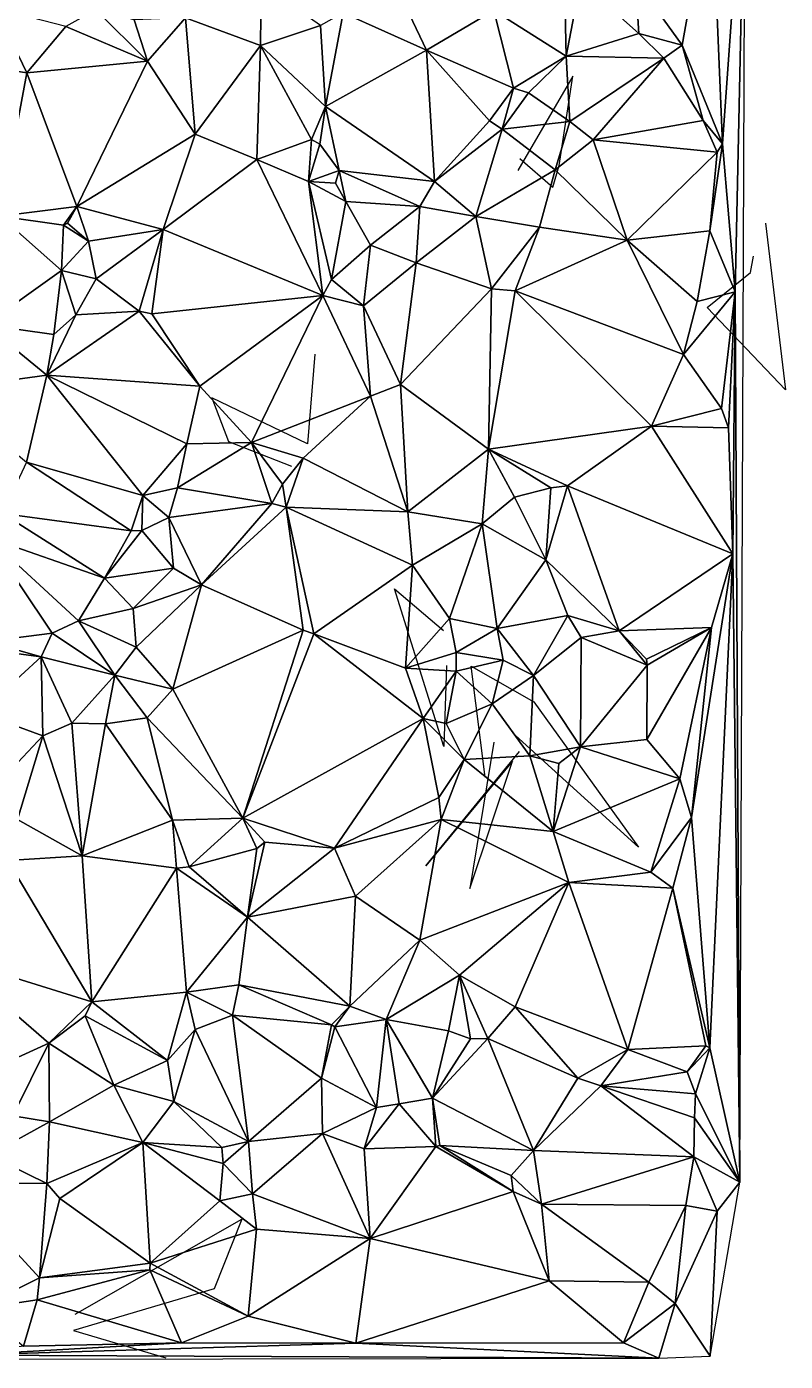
# Model space of a CAD drawing. Header units: metres. Extents: x -15 to 15.4, y -15.5 to 15.
# Drawn here: x 7.61 to 15.35, y -14.98 to -1.37 of the extents above; entities that cross this region are included whole.
import ezdxf

# ---------------------------------------------------------------- set-up
doc = ezdxf.new("R2010")
doc.units = ezdxf.units.M
doc.layers.add('CRACKS', color=1, linetype='Continuous')
doc.layers.add('STREET_MESH', color=7, linetype='Continuous')

msp = doc.modelspace()

# ---------------------------------------------------------------- linework, layer by layer
at = {"layer": 'CRACKS'}
for points in [[(12.641, -2.711, 0.1), (12.978, -3.003, 0.1), (13.045, -2.784, 0.1), (13.184, -1.874, 0.1), (12.621, -2.835, 0.1)], [(15.147, -3.371, 0.1), (15.351, -5.07, 0.1), (14.555, -4.231, 0.1), (14.996, -3.874, 0.1), (15.027, -3.709, 0.1)], [(10.551, -4.707, 0.1), (10.475, -5.62, 0.1), (9.5, -5.153, 0.1), (9.672, -5.599, 0.1), (10.315, -5.848, 0.1)], [(11.896, -7.882, 0.1), (11.866, -8.709, 0.1), (11.364, -7.101, 0.1), (11.863, -7.524, 0.1), (11.844, -7.503, 0.1)], [(12.288, -9.019, 0.1), (12.145, -7.889, 0.1), (12.786, -8.253, 0.1), (13.853, -9.736, 0.1), (12.598, -8.597, 0.1)], [(12.379, -8.664, 0.1), (12.133, -10.155, 0.1), (12.567, -8.857, 0.1), (11.684, -9.924, 0.1), (12.639, -8.76, 0.1)], [(8.105, -14.497, 0.1), (9.808, -13.528, 0.1), (9.523, -14.237, 0.1), (8.088, -14.664, 0.1), (9.031, -14.941, 0.1)]]:
    msp.add_polyline3d(points, dxfattribs=at)
at = {"layer": 'STREET_MESH'}
for points in [[(14.709, -2.563), (14.942, 0.682), (14.599, 0.119)], [(14.942, 0.682), (14.709, -2.563), (14.838, -4.072)], [(14.885, -13.149), (14.942, 0.682), (14.838, -4.072)], [(13.823, -0.894), (14.299, -1.557), (14.599, 0.119)], [(14.299, -1.557), (14.709, -2.563), (14.599, 0.119)], [(11.171, -0.513), (10.839, -1.228), (11.692, -1.607)], [(12.376, -1.203), (11.171, -0.513), (11.692, -1.607)], [(10.004, -0.932), (9.232, -1.279), (9.997, -1.559)], [(10.61, -1.357), (10.004, -0.932), (9.997, -1.559)], [(13.099, -0.904), (12.376, -1.203), (13.114, -1.67)], [(13.099, -0.904), (13.114, -1.67), (13.263, -0.905)], [(13.114, -1.67), (13.855, -1.436), (13.263, -0.905)], [(13.855, -1.436), (13.823, -0.894), (13.263, -0.905)], [(13.823, -0.894), (13.855, -1.436), (14.299, -1.557)], [(7.614, -1.839), (7.293, -1.184), (7.238, -1.781)], [(8.012, -1.367), (7.293, -1.184), (7.614, -1.839)], [(8.319, -1.197), (8.012, -1.367), (8.846, -1.719)], [(8.319, -1.197), (8.846, -1.719), (8.709, -1.297)], [(12.579, -1.996), (12.376, -1.203), (11.692, -1.607)], [(12.376, -1.203), (12.579, -1.996), (13.114, -1.67)], [(8.846, -1.719), (9.232, -1.279), (8.709, -1.297)], [(9.33, -2.464), (9.232, -1.279), (8.846, -1.719)], [(9.232, -1.279), (9.33, -2.464), (9.997, -1.559)], [(10.661, -2.183), (10.61, -1.357), (9.997, -1.559)], [(10.61, -1.357), (10.661, -2.183), (10.839, -1.228)], [(10.839, -1.228), (10.661, -2.183), (11.692, -1.607)], [(8.012, -1.367), (7.614, -1.839), (8.846, -1.719)], [(14.11, -1.69), (13.855, -1.436), (13.114, -1.67)], [(13.855, -1.436), (14.11, -1.69), (14.299, -1.557)], [(9.33, -2.464), (9.959, -2.721), (9.997, -1.559)], [(9.959, -2.721), (10.518, -2.519), (9.997, -1.559)], [(10.518, -2.519), (10.661, -2.183), (9.997, -1.559)], [(10.661, -2.183), (11.771, -2.945), (11.692, -1.607)], [(12.332, -2.327), (12.579, -1.996), (11.692, -1.607)], [(11.771, -2.945), (12.332, -2.327), (11.692, -1.607)], [(14.11, -1.69), (14.513, -2.323), (14.299, -1.557)], [(14.513, -2.323), (14.709, -2.563), (14.299, -1.557)], [(7.614, -1.839), (8.124, -3.2), (8.846, -1.719)], [(8.124, -3.2), (9.33, -2.464), (8.846, -1.719)], [(12.579, -1.996), (12.732, -2.042), (13.114, -1.67)], [(12.732, -2.042), (13.153, -2.335), (13.114, -1.67)], [(13.153, -2.335), (14.11, -1.69), (13.114, -1.67)], [(14.11, -1.69), (13.153, -2.335), (13.389, -2.521)], [(14.513, -2.323), (14.11, -1.69), (13.389, -2.521)], [(7.614, -1.839), (7.238, -1.781), (7.34, -3.301)], [(8.124, -3.2), (7.614, -1.839), (7.34, -3.301)], [(12.463, -2.413), (12.579, -1.996), (12.332, -2.327)], [(12.579, -1.996), (12.463, -2.413), (12.732, -2.042)], [(12.463, -2.413), (13.153, -2.335), (12.732, -2.042)], [(10.518, -2.519), (10.603, -2.566), (10.661, -2.183)], [(10.661, -2.183), (10.603, -2.566), (10.8, -2.835)], [(11.771, -2.945), (10.661, -2.183), (10.8, -2.835)], [(11.771, -2.945), (12.463, -2.413), (12.332, -2.327)], [(12.463, -2.413), (11.771, -2.945), (12.194, -3.305)], [(12.463, -2.413), (12.194, -3.305), (13.003, -2.829)], [(13.153, -2.335), (12.463, -2.413), (13.003, -2.829)], [(13.153, -2.335), (13.003, -2.829), (13.389, -2.521)], [(14.656, -2.649), (14.513, -2.323), (13.389, -2.521)], [(14.656, -2.649), (14.709, -2.563), (14.513, -2.323)], [(9.33, -2.464), (8.124, -3.2), (9.004, -3.435)], [(9.959, -2.721), (9.33, -2.464), (9.004, -3.435)], [(10.486, -2.948), (10.518, -2.519), (9.959, -2.721)], [(10.486, -2.948), (10.603, -2.566), (10.518, -2.519)], [(10.603, -2.566), (10.486, -2.948), (10.8, -2.835)], [(13.003, -2.829), (13.738, -3.545), (13.389, -2.521)], [(13.738, -3.545), (14.656, -2.649), (13.389, -2.521)], [(14.709, -2.563), (14.579, -3.45), (14.838, -4.072)], [(14.709, -2.563), (14.656, -2.649), (14.579, -3.45)], [(10.634, -4.108), (9.959, -2.721), (9.004, -3.435)], [(10.486, -2.948), (9.959, -2.721), (10.634, -4.108)], [(14.656, -2.649), (13.738, -3.545), (14.579, -3.45)], [(10.486, -2.948), (10.762, -2.963), (10.8, -2.835)], [(10.762, -2.963), (10.868, -3.151), (10.8, -2.835)], [(11.622, -3.203), (11.771, -2.945), (10.8, -2.835)], [(10.868, -3.151), (11.622, -3.203), (10.8, -2.835)], [(13.003, -2.829), (12.194, -3.305), (12.842, -3.413)], [(13.738, -3.545), (13.003, -2.829), (12.842, -3.413)], [(10.486, -2.948), (10.868, -3.151), (10.762, -2.963)], [(10.868, -3.151), (10.486, -2.948), (10.723, -3.945)], [(10.723, -3.945), (10.486, -2.948), (10.634, -4.108)], [(11.771, -2.945), (11.622, -3.203), (12.194, -3.305)], [(7.986, -3.393), (8.124, -3.2), (7.34, -3.301)], [(7.986, -3.393), (8.029, -3.37), (8.124, -3.2)], [(8.029, -3.37), (8.244, -3.554), (8.124, -3.2)], [(8.124, -3.2), (8.244, -3.554), (9.004, -3.435)], [(10.868, -3.151), (10.723, -3.945), (11.12, -3.596)], [(11.622, -3.203), (10.868, -3.151), (11.12, -3.596)], [(11.586, -3.776), (11.622, -3.203), (11.12, -3.596)], [(11.622, -3.203), (11.586, -3.776), (12.194, -3.305)], [(7.188, -4.408), (7.966, -3.853), (7.34, -3.301)], [(7.966, -3.853), (7.986, -3.393), (7.34, -3.301)], [(8.244, -3.554), (7.986, -3.393), (7.966, -3.853)], [(8.029, -3.37), (7.986, -3.393), (8.244, -3.554)], [(11.586, -3.776), (12.354, -4.041), (12.194, -3.305)], [(12.194, -3.305), (12.354, -4.041), (12.842, -3.413)], [(8.244, -3.554), (8.321, -3.938), (9.004, -3.435)], [(8.321, -3.938), (8.759, -4.268), (9.004, -3.435)], [(8.759, -4.268), (8.888, -4.297), (9.004, -3.435)], [(8.888, -4.297), (10.634, -4.108), (9.004, -3.435)], [(12.354, -4.041), (12.594, -4.063), (12.842, -3.413)], [(12.594, -4.063), (13.738, -3.545), (12.842, -3.413)], [(13.738, -3.545), (14.45, -4.169), (14.579, -3.45)], [(14.579, -3.45), (14.45, -4.169), (14.838, -4.072)], [(8.321, -3.938), (8.244, -3.554), (7.966, -3.853)], [(10.723, -3.945), (11.048, -4.215), (11.12, -3.596)], [(11.048, -4.215), (11.586, -3.776), (11.12, -3.596)], [(12.594, -4.063), (14.311, -4.71), (13.738, -3.545)], [(14.311, -4.71), (14.45, -4.169), (13.738, -3.545)], [(11.425, -5.016), (11.586, -3.776), (11.048, -4.215)], [(12.354, -4.041), (11.586, -3.776), (11.425, -5.016)], [(7.188, -4.408), (7.889, -4.508), (7.966, -3.853)], [(7.889, -4.508), (8.112, -4.305), (7.966, -3.853)], [(8.112, -4.305), (8.321, -3.938), (7.966, -3.853)], [(8.112, -4.305), (8.759, -4.268), (8.321, -3.938)], [(11.048, -4.215), (10.723, -3.945), (10.634, -4.108)], [(12.323, -5.676), (12.354, -4.041), (11.425, -5.016)], [(12.594, -4.063), (12.354, -4.041), (12.323, -5.676)], [(12.594, -4.063), (12.323, -5.676), (13.985, -5.442)], [(14.311, -4.71), (12.594, -4.063), (13.985, -5.442)], [(14.45, -4.169), (14.311, -4.71), (14.838, -4.072)], [(14.311, -4.71), (14.699, -5.26), (14.838, -4.072)], [(14.699, -5.26), (14.772, -5.459), (14.838, -4.072)], [(14.772, -5.459), (14.816, -6.742), (14.838, -4.072)], [(14.816, -6.742), (14.885, -13.149), (14.838, -4.072)], [(8.888, -4.297), (9.377, -5.035), (10.634, -4.108)], [(9.377, -5.035), (9.907, -5.607), (10.634, -4.108)], [(10.634, -4.108), (9.907, -5.607), (11.118, -5.136)], [(11.048, -4.215), (10.634, -4.108), (11.118, -5.136)], [(11.425, -5.016), (11.048, -4.215), (11.118, -5.136)], [(8.759, -4.268), (8.112, -4.305), (7.819, -4.92)], [(9.377, -5.035), (8.759, -4.268), (7.819, -4.92)], [(8.112, -4.305), (7.889, -4.508), (7.819, -4.92)], [(8.888, -4.297), (8.759, -4.268), (9.377, -5.035)], [(7.188, -4.408), (6.723, -5.07), (7.819, -4.92)], [(7.889, -4.508), (7.188, -4.408), (7.819, -4.92)], [(14.699, -5.26), (14.311, -4.71), (13.985, -5.442)], [(6.723, -5.07), (7.611, -5.809), (7.819, -4.92)], [(7.611, -5.809), (8.797, -6.147), (7.819, -4.92)], [(9.245, -5.622), (9.377, -5.035), (7.819, -4.92)], [(8.797, -6.147), (9.245, -5.622), (7.819, -4.92)], [(9.377, -5.035), (9.245, -5.622), (9.907, -5.607)], [(11.499, -6.315), (11.425, -5.016), (11.118, -5.136)], [(12.323, -5.676), (11.425, -5.016), (11.499, -6.315)], [(9.907, -5.607), (10.432, -5.769), (11.118, -5.136)], [(10.432, -5.769), (11.499, -6.315), (11.118, -5.136)], [(14.772, -5.459), (14.699, -5.26), (13.985, -5.442)], [(12.323, -5.676), (13.128, -6.051), (13.985, -5.442)], [(13.985, -5.442), (13.128, -6.051), (14.816, -6.742)], [(14.772, -5.459), (13.985, -5.442), (14.816, -6.742)], [(9.245, -5.622), (8.797, -6.147), (9.152, -6.069)], [(10.114, -6.23), (9.907, -5.607), (9.152, -6.069)], [(9.907, -5.607), (9.245, -5.622), (9.152, -6.069)], [(10.432, -5.769), (9.907, -5.607), (10.222, -6.033)], [(9.907, -5.607), (10.114, -6.23), (10.222, -6.033)], [(12.258, -6.437), (12.323, -5.676), (11.499, -6.315)], [(12.323, -5.676), (12.258, -6.437), (12.588, -6.165)], [(12.959, -6.07), (12.323, -5.676), (12.588, -6.165)], [(13.128, -6.051), (12.323, -5.676), (12.959, -6.07)], [(7.364, -6.332), (8.677, -6.509), (7.611, -5.809)], [(8.677, -6.509), (8.797, -6.147), (7.611, -5.809)], [(10.258, -6.269), (10.432, -5.769), (10.222, -6.033)], [(10.432, -5.769), (10.258, -6.269), (11.499, -6.315)], [(8.797, -6.147), (9.063, -6.374), (9.152, -6.069)], [(9.063, -6.374), (10.114, -6.23), (9.152, -6.069)], [(10.114, -6.23), (10.258, -6.269), (10.222, -6.033)], [(12.908, -6.806), (12.959, -6.07), (12.588, -6.165)], [(13.128, -6.051), (12.959, -6.07), (12.908, -6.806)], [(13.655, -7.529), (13.128, -6.051), (12.908, -6.806)], [(13.128, -6.051), (13.655, -7.529), (14.816, -6.742)], [(8.797, -6.147), (8.677, -6.509), (8.786, -6.506)], [(9.063, -6.374), (8.797, -6.147), (8.786, -6.506)], [(10.114, -6.23), (9.063, -6.374), (9.394, -7.061)], [(10.258, -6.269), (10.114, -6.23), (9.394, -7.061)], [(12.258, -6.437), (12.908, -6.806), (12.588, -6.165)], [(7.364, -6.332), (7.215, -6.575), (8.405, -6.991)], [(8.677, -6.509), (7.364, -6.332), (8.405, -6.991)], [(9.111, -6.889), (9.063, -6.374), (8.786, -6.506)], [(9.063, -6.374), (9.111, -6.889), (9.394, -7.061)], [(10.434, -7.522), (10.258, -6.269), (9.394, -7.061)], [(10.258, -6.269), (11.549, -6.859), (11.499, -6.315)], [(10.258, -6.269), (10.434, -7.522), (10.542, -7.558)], [(11.549, -6.859), (10.258, -6.269), (10.542, -7.558)], [(11.549, -6.859), (12.258, -6.437), (11.499, -6.315)], [(8.786, -6.506), (8.677, -6.509), (8.405, -6.991)], [(9.111, -6.889), (8.786, -6.506), (8.405, -6.991)], [(12.258, -6.437), (11.549, -6.859), (11.924, -7.404)], [(12.412, -7.504), (12.258, -6.437), (11.924, -7.404)], [(12.258, -6.437), (12.412, -7.504), (12.908, -6.806)], [(7.871, -7.551), (7.215, -6.575), (7.207, -7.638)], [(7.215, -6.575), (8.142, -7.428), (8.405, -6.991)], [(8.142, -7.428), (7.215, -6.575), (7.871, -7.551)], [(13.655, -7.529), (14.596, -7.496), (14.816, -6.742)], [(14.58, -11.781), (14.816, -6.742), (14.392, -9.431)], [(14.816, -6.742), (14.596, -7.496), (14.392, -9.431)], [(14.816, -6.742), (14.58, -11.781), (14.885, -13.149)], [(8.699, -7.299), (9.111, -6.889), (8.405, -6.991)], [(9.111, -6.889), (8.699, -7.299), (9.394, -7.061)], [(11.477, -7.91), (11.549, -6.859), (10.542, -7.558)], [(11.549, -6.859), (11.477, -7.91), (11.924, -7.404)], [(12.412, -7.504), (13.131, -7.372), (12.908, -6.806)], [(13.131, -7.372), (13.655, -7.529), (12.908, -6.806)], [(8.142, -7.428), (8.699, -7.299), (8.405, -6.991)], [(9.394, -7.061), (8.699, -7.299), (8.729, -7.694)], [(9.104, -8.122), (9.394, -7.061), (8.729, -7.694)], [(9.104, -8.122), (10.434, -7.522), (9.394, -7.061)], [(8.699, -7.299), (8.142, -7.428), (8.729, -7.694)], [(8.51, -7.98), (8.142, -7.428), (7.871, -7.551)], [(8.142, -7.428), (8.51, -7.98), (8.729, -7.694)], [(11.477, -7.91), (11.994, -7.751), (11.924, -7.404)], [(11.994, -7.751), (12.412, -7.504), (11.924, -7.404)], [(13.131, -7.372), (12.412, -7.504), (12.783, -7.983)], [(13.268, -7.598), (13.131, -7.372), (12.783, -7.983)], [(13.131, -7.372), (13.268, -7.598), (13.655, -7.529)], [(7.76, -7.795), (7.871, -7.551), (7.207, -7.638)], [(7.76, -7.795), (8.51, -7.98), (7.871, -7.551)], [(10.434, -7.522), (9.104, -8.122), (9.816, -9.437)], [(10.434, -7.522), (9.816, -9.437), (10.542, -7.558)], [(9.816, -9.437), (11.656, -8.424), (10.542, -7.558)], [(11.656, -8.424), (11.477, -7.91), (10.542, -7.558)], [(12.473, -7.826), (12.412, -7.504), (11.994, -7.751)], [(12.412, -7.504), (12.473, -7.826), (12.783, -7.983)], [(13.263, -8.712), (13.268, -7.598), (12.783, -7.983)], [(13.941, -7.877), (13.268, -7.598), (13.263, -8.712)], [(13.268, -7.598), (13.941, -7.877), (13.655, -7.529)], [(13.655, -7.529), (13.933, -7.816), (14.596, -7.496)], [(13.655, -7.529), (13.941, -7.877), (13.933, -7.816)], [(13.933, -7.816), (13.941, -7.877), (14.596, -7.496)], [(14.596, -7.496), (13.937, -8.635), (14.274, -9.037)], [(14.596, -7.496), (13.941, -7.877), (13.937, -8.635)], [(14.392, -9.431), (14.596, -7.496), (14.274, -9.037)], [(7.76, -7.795), (7.169, -7.714), (7.134, -8.365)], [(7.169, -7.714), (7.76, -7.795), (7.207, -7.638)], [(8.51, -7.98), (9.104, -8.122), (8.729, -7.694)], [(11.994, -7.941), (11.994, -7.751), (11.477, -7.91)], [(11.994, -7.941), (12.473, -7.826), (11.994, -7.751)], [(7.776, -8.599), (7.76, -7.795), (7.134, -8.365)], [(7.76, -7.795), (8.073, -8.47), (8.51, -7.98)], [(7.76, -7.795), (7.776, -8.599), (8.073, -8.47)], [(12.473, -7.826), (11.994, -7.941), (12.361, -8.274)], [(12.473, -7.826), (12.361, -8.274), (12.783, -7.983)], [(13.941, -7.877), (13.263, -8.712), (13.937, -8.635)], [(8.073, -8.47), (8.415, -8.478), (8.51, -7.98)], [(8.51, -7.98), (8.415, -8.478), (8.841, -8.415)], [(8.51, -7.98), (8.841, -8.415), (9.104, -8.122)], [(11.656, -8.424), (11.994, -7.941), (11.477, -7.91)], [(11.994, -7.941), (11.656, -8.424), (11.892, -8.472)], [(12.361, -8.274), (11.994, -7.941), (11.892, -8.472)], [(12.783, -7.983), (12.361, -8.274), (12.746, -8.802)], [(13.263, -8.712), (12.783, -7.983), (12.746, -8.802)], [(9.104, -8.122), (8.841, -8.415), (9.816, -9.437)], [(12.075, -8.842), (12.361, -8.274), (11.892, -8.472)], [(12.361, -8.274), (12.075, -8.842), (12.746, -8.802)], [(7.314, -9.09), (7.776, -8.599), (7.134, -8.365)], [(8.841, -8.415), (8.415, -8.478), (9.098, -9.46)], [(9.816, -9.437), (8.841, -8.415), (9.098, -9.46)], [(10.751, -9.746), (11.656, -8.424), (9.816, -9.437)], [(11.816, -9.227), (11.656, -8.424), (10.751, -9.746)], [(11.656, -8.424), (12.075, -8.842), (11.892, -8.472)], [(11.656, -8.424), (11.816, -9.227), (12.075, -8.842)], [(8.073, -8.47), (7.776, -8.599), (8.178, -9.822)], [(8.415, -8.478), (8.073, -8.47), (8.178, -9.822)], [(8.415, -8.478), (8.178, -9.822), (9.098, -9.46)], [(7.776, -8.599), (7.314, -9.09), (7.518, -9.451)], [(8.178, -9.822), (7.776, -8.599), (7.518, -9.451)], [(13.937, -8.635), (13.263, -8.712), (14.274, -9.037)], [(12.075, -8.842), (11.816, -9.227), (11.84, -9.451)], [(12.981, -9.574), (12.075, -8.842), (11.84, -9.451)], [(12.075, -8.842), (12.981, -9.574), (12.746, -8.802)], [(13.042, -8.88), (13.263, -8.712), (12.746, -8.802)], [(12.981, -9.574), (13.042, -8.88), (12.746, -8.802)], [(13.263, -8.712), (12.981, -9.574), (14.274, -9.037)], [(13.263, -8.712), (13.042, -8.88), (12.981, -9.574)], [(12.981, -9.574), (13.978, -9.99), (14.274, -9.037)], [(13.978, -9.99), (14.392, -9.431), (14.274, -9.037)], [(11.816, -9.227), (10.751, -9.746), (11.84, -9.451)], [(8.178, -9.822), (7.518, -9.451), (7.419, -9.871)], [(8.178, -9.822), (9.142, -9.95), (9.098, -9.46)], [(9.271, -9.934), (9.816, -9.437), (9.098, -9.46)], [(9.142, -9.95), (9.271, -9.934), (9.098, -9.46)], [(9.271, -9.934), (9.96, -9.748), (9.816, -9.437)], [(10.043, -9.682), (10.751, -9.746), (9.816, -9.437)], [(9.96, -9.748), (10.043, -9.682), (9.816, -9.437)], [(10.751, -9.746), (10.965, -10.233), (11.84, -9.451)], [(10.965, -10.233), (11.623, -10.683), (11.84, -9.451)], [(11.623, -10.683), (13.144, -10.096), (11.84, -9.451)], [(13.144, -10.096), (12.981, -9.574), (11.84, -9.451)], [(13.978, -9.99), (14.202, -10.151), (14.392, -9.431)], [(14.202, -10.151), (14.58, -11.781), (14.392, -9.431)], [(13.978, -9.99), (12.981, -9.574), (13.144, -10.096)], [(9.96, -9.748), (9.271, -9.934), (9.864, -10.449)], [(10.043, -9.682), (9.864, -10.449), (10.751, -9.746)], [(10.043, -9.682), (9.96, -9.748), (9.864, -10.449)], [(9.864, -10.449), (10.965, -10.233), (10.751, -9.746)], [(6.831, -10.864), (8.275, -11.312), (7.419, -9.871)], [(8.275, -11.312), (8.178, -9.822), (7.419, -9.871)], [(8.275, -11.312), (9.142, -9.95), (8.178, -9.822)], [(9.271, -9.934), (9.142, -9.95), (9.864, -10.449)], [(9.142, -9.95), (8.275, -11.312), (9.243, -11.212)], [(9.864, -10.449), (9.142, -9.95), (9.243, -11.212)], [(14.202, -10.151), (13.978, -9.99), (13.144, -10.096)], [(11.623, -10.683), (12.026, -11.039), (13.144, -10.096)], [(13.144, -10.096), (12.026, -11.039), (12.595, -11.362)], [(13.744, -11.796), (13.144, -10.096), (12.595, -11.362)], [(13.744, -11.796), (14.202, -10.151), (13.144, -10.096)], [(14.202, -10.151), (13.744, -11.796), (14.541, -11.759)], [(14.58, -11.781), (14.202, -10.151), (14.541, -11.759)], [(10.908, -11.354), (10.965, -10.233), (9.864, -10.449)], [(11.623, -10.683), (10.965, -10.233), (10.908, -11.354)], [(9.776, -11.139), (9.864, -10.449), (9.243, -11.212)], [(9.776, -11.139), (10.908, -11.354), (9.864, -10.449)], [(11.278, -11.49), (11.623, -10.683), (10.908, -11.354)], [(11.278, -11.49), (12.026, -11.039), (11.623, -10.683)], [(8.275, -11.312), (6.831, -10.864), (7.837, -11.734)], [(6.831, -10.864), (7.32, -11.969), (7.837, -11.734)], [(9.71, -11.446), (9.776, -11.139), (9.243, -11.212)], [(9.71, -11.446), (10.722, -11.547), (9.776, -11.139)], [(10.722, -11.547), (10.908, -11.354), (9.776, -11.139)], [(11.278, -11.49), (11.914, -11.608), (12.026, -11.039)], [(12.026, -11.039), (11.914, -11.608), (12.139, -11.69)], [(12.595, -11.362), (12.026, -11.039), (12.317, -11.684)], [(12.026, -11.039), (12.139, -11.69), (12.317, -11.684)], [(8.275, -11.312), (9.048, -11.909), (9.243, -11.212)], [(9.048, -11.909), (9.331, -11.593), (9.243, -11.212)], [(9.331, -11.593), (9.71, -11.446), (9.243, -11.212)], [(8.208, -11.455), (8.275, -11.312), (7.837, -11.734)], [(8.275, -11.312), (8.208, -11.455), (9.048, -11.909)], [(10.722, -11.547), (10.757, -11.566), (10.908, -11.354)], [(10.757, -11.566), (11.278, -11.49), (10.908, -11.354)], [(13.233, -12.09), (12.595, -11.362), (12.317, -11.684)], [(13.233, -12.09), (13.744, -11.796), (12.595, -11.362)], [(8.502, -12.162), (8.208, -11.455), (7.837, -11.734)], [(8.208, -11.455), (8.502, -12.162), (9.048, -11.909)], [(9.71, -11.446), (9.331, -11.593), (9.875, -12.736)], [(10.618, -12.091), (9.71, -11.446), (9.875, -12.736)], [(10.722, -11.547), (9.71, -11.446), (10.618, -12.091)], [(10.757, -11.566), (10.722, -11.547), (10.618, -12.091)], [(11.179, -12.389), (10.757, -11.566), (10.618, -12.091)], [(11.278, -11.49), (10.757, -11.566), (11.179, -12.389)], [(11.412, -12.351), (11.278, -11.49), (11.179, -12.389)], [(11.278, -11.49), (11.412, -12.351), (11.75, -12.294)], [(11.914, -11.608), (11.278, -11.49), (11.75, -12.294)], [(9.114, -12.328), (9.331, -11.593), (9.048, -11.909)], [(9.331, -11.593), (9.114, -12.328), (9.875, -12.736)], [(11.914, -11.608), (11.75, -12.294), (12.139, -11.69)], [(11.75, -12.294), (12.783, -12.827), (12.317, -11.684)], [(12.139, -11.69), (11.75, -12.294), (12.317, -11.684)], [(12.783, -12.827), (13.233, -12.09), (12.317, -11.684)], [(7.32, -11.969), (7.471, -12.475), (7.837, -11.734)], [(7.471, -12.475), (7.844, -12.535), (7.837, -11.734)], [(7.844, -12.535), (8.502, -12.162), (7.837, -11.734)], [(13.744, -11.796), (13.233, -12.09), (13.469, -12.169)], [(14.348, -12.027), (13.744, -11.796), (13.469, -12.169)], [(13.744, -11.796), (14.348, -12.027), (14.541, -11.759)], [(14.348, -12.027), (14.58, -11.781), (14.541, -11.759)], [(14.348, -12.027), (14.435, -12.25), (14.58, -11.781)], [(14.58, -11.781), (14.435, -12.25), (14.885, -13.149)], [(8.502, -12.162), (9.114, -12.328), (9.048, -11.909)], [(10.63, -12.654), (10.618, -12.091), (9.875, -12.736)], [(10.63, -12.654), (11.179, -12.389), (10.618, -12.091)], [(13.233, -12.09), (12.783, -12.827), (13.469, -12.169)], [(14.435, -12.25), (14.348, -12.027), (13.469, -12.169)], [(8.796, -12.745), (8.502, -12.162), (7.844, -12.535)], [(9.114, -12.328), (8.502, -12.162), (8.796, -12.745)], [(12.783, -12.827), (14.419, -12.891), (13.469, -12.169)], [(14.419, -12.891), (14.423, -12.496), (13.469, -12.169)], [(14.423, -12.496), (14.435, -12.25), (13.469, -12.169)], [(9.604, -12.796), (9.114, -12.328), (8.796, -12.745)], [(9.114, -12.328), (9.604, -12.796), (9.875, -12.736)], [(11.785, -12.787), (11.412, -12.351), (11.054, -12.809)], [(11.412, -12.351), (11.179, -12.389), (11.054, -12.809)], [(11.75, -12.294), (11.412, -12.351), (11.785, -12.787)], [(11.827, -12.775), (11.75, -12.294), (11.785, -12.787)], [(11.75, -12.294), (11.827, -12.775), (12.783, -12.827)], [(14.435, -12.25), (14.423, -12.496), (14.885, -13.149)], [(7.471, -12.475), (7.225, -12.876), (7.844, -12.535)], [(11.179, -12.389), (10.63, -12.654), (11.054, -12.809)], [(14.423, -12.496), (14.419, -12.891), (14.885, -13.149)], [(7.225, -12.876), (7.818, -13.163), (7.844, -12.535)], [(7.818, -13.163), (8.796, -12.745), (7.844, -12.535)], [(9.917, -13.268), (10.63, -12.654), (9.875, -12.736)], [(9.917, -13.268), (11.115, -13.726), (10.63, -12.654)], [(10.63, -12.654), (11.115, -13.726), (11.054, -12.809)], [(7.818, -13.163), (7.95, -13.317), (8.796, -12.745)], [(7.95, -13.317), (8.872, -13.977), (8.796, -12.745)], [(9.584, -13.341), (9.618, -12.96), (8.796, -12.745)], [(9.618, -12.96), (9.604, -12.796), (8.796, -12.745)], [(8.872, -13.977), (9.584, -13.341), (8.796, -12.745)], [(9.604, -12.796), (9.618, -12.96), (9.875, -12.736)], [(9.618, -12.96), (9.917, -13.268), (9.875, -12.736)], [(11.115, -13.726), (11.785, -12.787), (11.054, -12.809)], [(11.785, -12.787), (11.115, -13.726), (12.574, -13.245)], [(11.827, -12.775), (11.785, -12.787), (12.574, -13.245)], [(11.827, -12.775), (12.554, -13.082), (12.783, -12.827)], [(12.554, -13.082), (11.827, -12.775), (12.574, -13.245)], [(7.225, -12.876), (6.856, -13.162), (7.818, -13.163)], [(12.783, -12.827), (12.554, -13.082), (12.862, -13.375)], [(12.783, -12.827), (12.862, -13.375), (14.419, -12.891)], [(14.419, -12.891), (12.862, -13.375), (14.337, -13.387)], [(14.654, -13.445), (14.419, -12.891), (14.337, -13.387)], [(14.419, -12.891), (14.654, -13.445), (14.885, -13.149)], [(9.917, -13.268), (9.618, -12.96), (9.584, -13.341)], [(7.818, -13.163), (6.856, -13.162), (7.742, -14.125)], [(6.856, -13.162), (7.112, -14.441), (7.742, -14.125)], [(7.95, -13.317), (7.818, -13.163), (7.742, -14.125)], [(12.862, -13.375), (12.554, -13.082), (12.574, -13.245)], [(14.885, -13.149), (14.654, -13.445), (14.584, -14.923)], [(8.872, -13.977), (7.95, -13.317), (7.742, -14.125)], [(9.917, -13.268), (9.584, -13.341), (9.955, -13.63)], [(11.115, -13.726), (9.917, -13.268), (9.955, -13.63)], [(12.574, -13.245), (11.115, -13.726), (12.942, -14.157)], [(12.862, -13.375), (12.574, -13.245), (12.942, -14.157)], [(9.584, -13.341), (8.872, -13.977), (9.955, -13.63)], [(14.337, -13.387), (12.862, -13.375), (13.957, -14.169)], [(12.862, -13.375), (12.942, -14.157), (13.957, -14.169)], [(14.227, -14.388), (14.337, -13.387), (13.957, -14.169)], [(14.227, -14.388), (14.654, -13.445), (14.337, -13.387)], [(14.654, -13.445), (14.227, -14.388), (14.584, -14.923)], [(9.955, -13.63), (8.872, -13.977), (9.873, -14.518)], [(11.115, -13.726), (9.955, -13.63), (9.873, -14.518)], [(11.115, -13.726), (9.873, -14.518), (10.969, -14.791)], [(12.942, -14.157), (11.115, -13.726), (10.969, -14.791)], [(8.868, -14.043), (8.872, -13.977), (7.742, -14.125)], [(8.872, -13.977), (8.868, -14.043), (9.873, -14.518)], [(7.112, -14.441), (7.719, -14.35), (7.742, -14.125)], [(7.719, -14.35), (8.868, -14.043), (7.742, -14.125)], [(8.868, -14.043), (7.719, -14.35), (9.19, -14.79)], [(9.873, -14.518), (8.868, -14.043), (9.19, -14.79)], [(13.701, -14.789), (12.942, -14.157), (10.969, -14.791)], [(12.942, -14.157), (13.701, -14.789), (13.957, -14.169)], [(13.701, -14.789), (14.227, -14.388), (13.957, -14.169)], [(7.719, -14.35), (7.112, -14.441), (7.578, -14.822)], [(7.719, -14.35), (7.578, -14.822), (9.19, -14.79)], [(14.227, -14.388), (13.701, -14.789), (14.059, -14.944)], [(14.227, -14.388), (14.059, -14.944), (14.584, -14.923)], [(10.969, -14.791), (9.873, -14.518), (9.19, -14.79)], [(6.948, -14.915), (10.969, -14.791), (9.19, -14.79)], [(7.578, -14.822), (6.948, -14.915), (9.19, -14.79)], [(10.969, -14.791), (6.948, -14.915), (14.059, -14.944)], [(13.701, -14.789), (10.969, -14.791), (14.059, -14.944)], [(14.059, -14.944), (6.948, -14.915), (-5.953, -14.977)]]:
    msp.add_3dface(points, dxfattribs=at)

doc.saveas('drawing.dxf')
